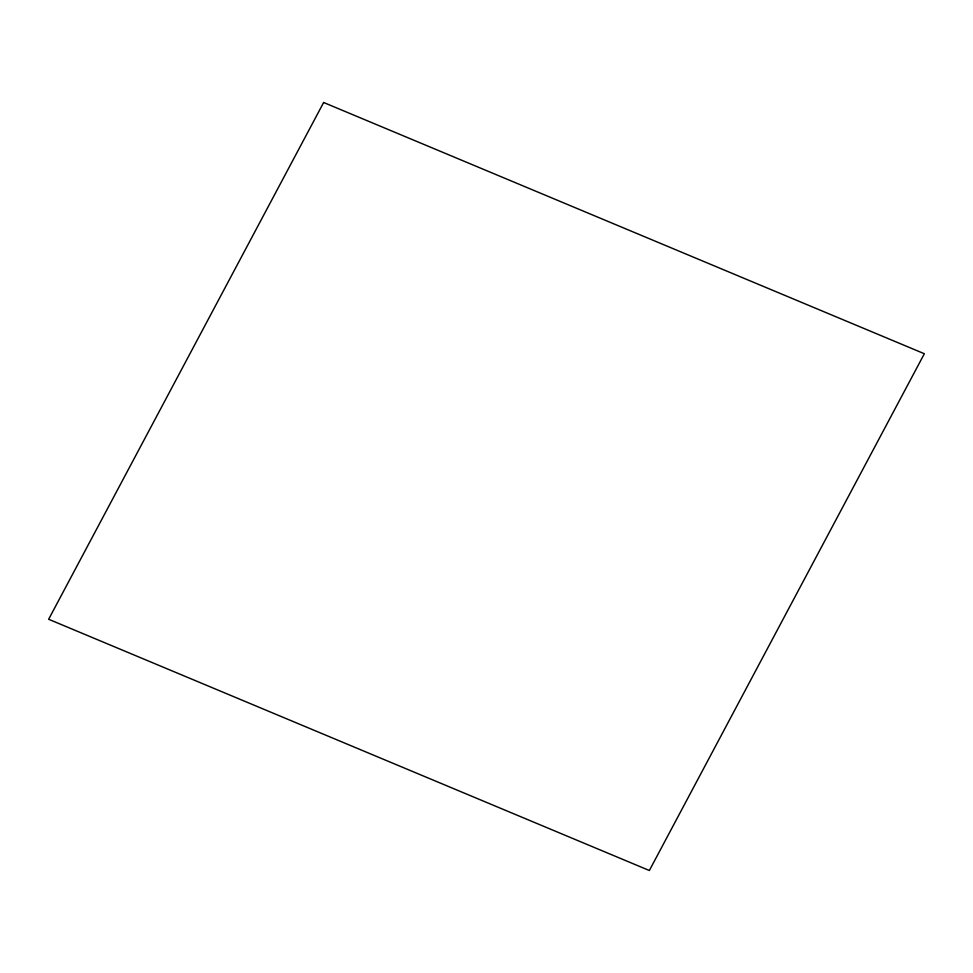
<?xml version="1.0" encoding="UTF-8"?>
<svg xmlns="http://www.w3.org/2000/svg" width="973" height="973" viewBox="0 0 973 973"><rect width="100%" height="100%" fill="white"/><g stroke="black" fill="none" stroke-linecap="round" stroke-linejoin="round"><path stroke-width="1.46" d="M323.644 102.493L48.65 619.266L649.356 870.507L924.35 353.734L323.644 102.493"/></g></svg>
